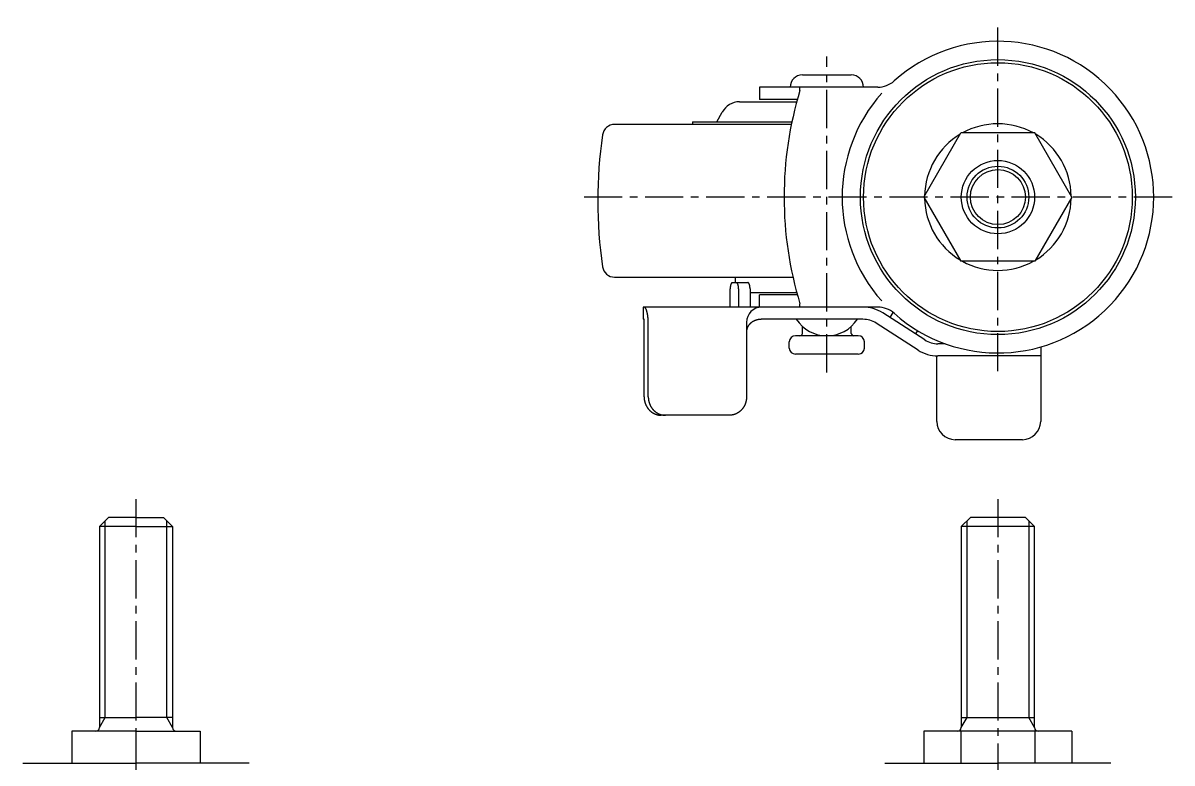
# Model space of a CAD drawing. Extents: x -4 to 224, y -8 to 256.
# Drawn here: x 35.9 to 224, y 135 to 256.1 of the extents above; entities that cross this region are included whole.
import ezdxf

# ---------------------------------------------------------------- set-up
doc = ezdxf.new("R2010")
doc.units = 0
doc.header["$LTSCALE"] = 5
doc.linetypes.add('CENTER', pattern=[2, 1.25, -0.25, 0.25, -0.25])
doc.layers.get('0').update_dxf_attribs({"linetype": 'CONTINUOUS'})
doc.layers.add('CENTER', color=1, linetype='CENTER')

msp = doc.modelspace()

# ---------------------------------------------------------------- linework, layer by layer
at = {"color": 7, "linetype": 'CONTINUOUS'}
for p, q in [((163.521041, 247.619665), (171.521041, 247.619665)), ((156.521041, 245.619665), (156.521041, 243.619665)), ((175.867797, 245.619665), (156.521041, 245.619665)), ((163.121017, 245.090705), (163.121017, 245.619665)), ((153.213142, 243.219665), (162.584525, 243.219665)), ((162.693712, 243.619665), (156.521041, 243.619665)), ((149.521041, 239.919665), (150.398422, 241.54195)), ((161.712964, 239.519665), (132.780125, 239.519665)), ((145.521041, 239.919665), (145.521041, 239.519665)), ((145.521041, 239.919665), (161.795323, 239.919665)), ((183.396688, 227.619665), (189.458866, 238.119665)), ((201.583217, 238.119665), (189.458866, 238.119665)), ((207.645394, 227.619665), (201.583217, 238.119665)), ((183.396688, 227.619665), (189.458866, 217.119665)), ((207.645394, 227.619665), (201.583217, 217.119665)), ((201.583217, 217.119665), (189.458866, 217.119665)), ((132.780125, 214.519665), (161.968586, 214.519665)), ((152.521041, 214.519665), (152.521041, 213.619665)), ((151.701039, 209.619665), (151.701039, 212.619665)), ((152.043059, 213.619665), (154.606484, 213.619665)), ((153.069119, 212.619665), (153.069119, 209.619665)), ((154.948505, 212.619665), (154.948505, 209.619665)), ((154.948505, 212.019665), (162.584525, 212.019665)), ((162.693712, 211.619665), (156.521041, 211.619665)), ((156.521041, 209.619665), (156.521041, 211.619665)), ((137.430595, 209.619665), (137.430595, 207.619665)), ((173.433421, 209.619665), (137.430595, 209.619665)), ((167.521041, 209.619665), (156.521041, 209.619665)), ((175.867797, 209.619665), (156.521041, 209.619665)), ((163.121017, 209.619665), (163.121017, 210.148625)), ((137.591466, 207.619665), (137.430595, 207.619665)), ((137.607375, 194.919665), (137.607375, 206.919665)), ((137.607375, 194.919665), (137.607375, 206.919665)), ((138.291415, 194.919665), (138.291415, 206.919665)), ((154.368796, 207.119665), (154.368796, 194.919665)), ((173.433421, 207.619665), (156.868796, 207.619665)), ((182.449983, 202.574086), (175.597997, 206.983385)), ((183.532271, 204.255945), (176.680285, 208.665244)), ((178.346997, 208.758705), (177.816392, 207.934152)), ((163.521041, 205.319665), (163.521041, 206.454526)), ((171.521041, 205.319665), (171.521041, 206.454526)), ((182.370815, 205.771975), (182.021041, 205.228432)), ((161.371041, 202.919665), (161.371041, 203.919665)), ((172.671041, 204.919665), (162.371041, 204.919665)), ((173.671041, 202.919665), (173.671041, 203.919665)), ((186.904198, 203.619665), (185.696847, 203.619665)), ((172.671041, 201.919665), (162.371041, 201.919665)), ((185.521041, 190.919665), (185.521041, 201.622241)), ((202.521041, 201.619665), (185.696847, 201.619665)), ((202.521041, 203.099265), (202.521041, 190.919665)), ((151.549718, 191.919665), (140.426453, 191.919665)), ((199.521041, 187.919665), (188.521041, 187.919665)), ((48.434495, 173.701146), (49.934495, 175.201146)), ((54.434495, 175.201146), (49.934495, 175.201146)), ((54.434495, 175.201146), (58.934495, 175.201146)), ((60.434495, 173.701146), (58.934495, 175.201146)), ((189.521041, 173.701146), (191.021041, 175.201146)), ((200.021041, 175.201146), (191.021041, 175.201146)), ((201.521041, 173.701146), (200.021041, 175.201146)), ((54.434495, 173.701146), (48.434495, 173.701146)), ((48.434495, 173.701146), (48.434495, 140.801146)), ((54.434495, 173.701146), (60.434495, 173.701146)), ((60.434495, 173.701146), (60.434495, 140.801146)), ((201.521041, 173.701146), (189.521041, 173.701146)), ((189.521041, 173.701146), (189.521041, 140.801146)), ((201.521041, 140.801146), (201.521041, 173.701146)), ((48.434495, 142.446594), (54.434495, 142.446594)), ((60.434495, 142.446594), (54.434495, 142.446594)), ((189.521041, 142.446594), (201.521041, 142.446594)), ((43.934495, 140.201146), (43.934495, 135.001146)), ((54.434495, 140.201146), (43.934495, 140.201146)), ((54.434495, 140.201146), (54.434495, 135.001146)), ((54.434495, 140.201146), (64.934495, 140.201146)), ((64.934495, 140.201146), (64.934495, 135.001146)), ((64.934495, 140.201146), (64.934495, 135.001146)), ((183.396688, 140.201146), (183.396688, 135.001146)), ((207.645394, 140.201146), (183.396688, 140.201146)), ((189.458866, 140.201146), (189.458866, 135.001146)), ((201.583217, 140.201146), (201.583217, 135.001146)), ((207.645394, 140.201146), (207.645394, 135.001146)), ((35.934495, 135.001146), (54.434495, 135.001146)), ((72.934495, 135.001146), (54.434495, 135.001146)), ((177.021041, 135.001146), (195.521041, 135.001146)), ((214.021041, 135.001146), (195.521041, 135.001146))]:
    msp.add_line(p, q, dxfattribs=at)
at = {"color": 3, "linetype": 'CONTINUOUS'}
for p, q in [((49.384495, 142.446594), (49.384495, 174.651146)), ((59.484495, 142.446594), (59.484495, 174.651146)), ((190.471041, 142.446594), (190.471041, 174.651146)), ((200.571041, 174.651146), (200.571041, 142.446594)), ((48.434495, 140.801146), (49.384495, 142.446594)), ((60.434495, 140.801146), (59.484495, 142.446594)), ((189.521041, 140.801146), (190.471041, 142.446594)), ((201.521041, 140.801146), (200.571041, 142.446594))]:
    msp.add_line(p, q, dxfattribs=at)
at = {"color": 7, "linetype": 'CONTINUOUS'}
for points in [[(152.043, 213.62, 0), (152.039, 213.62, 0), (152.035, 213.619, 0), (152.03, 213.619, 0), (152.026, 213.618, 0), (152.022, 213.618, 0), (152.018, 213.617, 0), (152.014, 213.616, 0), (152.01, 213.615, 0), (152.005, 213.614, 0), (152.001, 213.612, 0), (151.997, 213.611, 0), (151.993, 213.609, 0), (151.989, 213.607, 0), (151.985, 213.605, 0), (151.98, 213.603, 0), (151.976, 213.6, 0), (151.972, 213.598, 0), (151.968, 213.595, 0), (151.964, 213.593, 0), (151.96, 213.59, 0), (151.956, 213.587, 0), (151.952, 213.583, 0), (151.948, 213.58, 0), (151.944, 213.577, 0), (151.94, 213.573, 0), (151.936, 213.569, 0), (151.932, 213.565, 0), (151.928, 213.561, 0), (151.924, 213.557, 0), (151.92, 213.553, 0), (151.916, 213.548, 0), (151.912, 213.544, 0), (151.908, 213.539, 0), (151.904, 213.534, 0), (151.901, 213.529, 0), (151.897, 213.524, 0), (151.893, 213.518, 0), (151.889, 213.513, 0), (151.886, 213.507, 0), (151.882, 213.502, 0), (151.878, 213.496, 0), (151.874, 213.49, 0), (151.871, 213.484, 0), (151.867, 213.477, 0), (151.864, 213.471, 0), (151.86, 213.465, 0), (151.857, 213.458, 0), (151.853, 213.451, 0), (151.85, 213.444, 0), (151.846, 213.437, 0), (151.843, 213.43, 0), (151.839, 213.423, 0), (151.836, 213.416, 0), (151.833, 213.408, 0), (151.829, 213.4, 0), (151.826, 213.393, 0), (151.823, 213.385, 0), (151.82, 213.377, 0), (151.816, 213.369, 0), (151.813, 213.361, 0), (151.81, 213.352, 0), (151.807, 213.344, 0), (151.804, 213.335, 0), (151.801, 213.327, 0), (151.798, 213.318, 0), (151.795, 213.309, 0), (151.792, 213.3, 0), (151.79, 213.291, 0), (151.787, 213.282, 0), (151.784, 213.273, 0), (151.781, 213.263, 0), (151.779, 213.254, 0), (151.776, 213.245, 0), (151.773, 213.235, 0), (151.771, 213.225, 0), (151.768, 213.215, 0), (151.766, 213.205, 0), (151.763, 213.195, 0), (151.761, 213.185, 0), (151.759, 213.175, 0), (151.756, 213.165, 0), (151.754, 213.155, 0), (151.752, 213.144, 0), (151.75, 213.134, 0), (151.748, 213.123, 0), (151.745, 213.113, 0), (151.743, 213.102, 0), (151.741, 213.091, 0), (151.739, 213.08, 0), (151.738, 213.069, 0), (151.736, 213.058, 0), (151.734, 213.047, 0), (151.732, 213.036, 0), (151.73, 213.025, 0), (151.729, 213.014, 0), (151.727, 213.002, 0), (151.725, 212.991, 0), (151.724, 212.98, 0), (151.722, 212.968, 0), (151.721, 212.957, 0), (151.72, 212.945, 0), (151.718, 212.933, 0), (151.717, 212.922, 0), (151.716, 212.91, 0), (151.715, 212.898, 0), (151.713, 212.886, 0), (151.712, 212.875, 0), (151.711, 212.863, 0), (151.71, 212.851, 0), (151.709, 212.839, 0), (151.708, 212.827, 0), (151.708, 212.815, 0), (151.707, 212.803, 0), (151.706, 212.791, 0), (151.705, 212.779, 0), (151.705, 212.766, 0), (151.704, 212.754, 0), (151.704, 212.742, 0), (151.703, 212.73, 0), (151.703, 212.718, 0), (151.702, 212.705, 0), (151.702, 212.693, 0), (151.702, 212.681, 0), (151.701, 212.669, 0), (151.701, 212.656, 0), (151.701, 212.644, 0), (151.701, 212.632, 0), (151.701, 212.62, 0)], [(153.069, 212.62, 0), (153.069, 212.632, 0), (153.069, 212.644, 0), (153.069, 212.656, 0), (153.069, 212.669, 0), (153.068, 212.681, 0), (153.068, 212.693, 0), (153.068, 212.705, 0), (153.067, 212.718, 0), (153.067, 212.73, 0), (153.067, 212.742, 0), (153.066, 212.754, 0), (153.065, 212.766, 0), (153.065, 212.779, 0), (153.064, 212.791, 0), (153.063, 212.803, 0), (153.063, 212.815, 0), (153.062, 212.827, 0), (153.061, 212.839, 0), (153.06, 212.851, 0), (153.059, 212.863, 0), (153.058, 212.875, 0), (153.057, 212.886, 0), (153.056, 212.898, 0), (153.054, 212.91, 0), (153.053, 212.922, 0), (153.052, 212.933, 0), (153.051, 212.945, 0), (153.049, 212.957, 0), (153.048, 212.968, 0), (153.046, 212.98, 0), (153.045, 212.991, 0), (153.043, 213.002, 0), (153.041, 213.014, 0), (153.04, 213.025, 0), (153.038, 213.036, 0), (153.036, 213.047, 0), (153.034, 213.058, 0), (153.033, 213.069, 0), (153.031, 213.08, 0), (153.029, 213.091, 0), (153.027, 213.102, 0), (153.025, 213.113, 0), (153.023, 213.123, 0), (153.02, 213.134, 0), (153.018, 213.144, 0), (153.016, 213.155, 0), (153.014, 213.165, 0), (153.011, 213.175, 0), (153.009, 213.185, 0), (153.007, 213.195, 0), (153.004, 213.205, 0), (153.002, 213.215, 0), (152.999, 213.225, 0), (152.997, 213.235, 0), (152.994, 213.245, 0), (152.991, 213.254, 0), (152.989, 213.263, 0), (152.986, 213.273, 0), (152.983, 213.282, 0), (152.981, 213.291, 0), (152.978, 213.3, 0), (152.975, 213.309, 0), (152.972, 213.318, 0), (152.969, 213.327, 0), (152.966, 213.335, 0), (152.963, 213.344, 0), (152.96, 213.352, 0), (152.957, 213.361, 0), (152.954, 213.369, 0), (152.95, 213.377, 0), (152.947, 213.385, 0), (152.944, 213.393, 0), (152.941, 213.4, 0), (152.938, 213.408, 0), (152.934, 213.416, 0), (152.931, 213.423, 0), (152.927, 213.43, 0), (152.924, 213.437, 0), (152.921, 213.444, 0), (152.917, 213.451, 0), (152.914, 213.458, 0), (152.91, 213.465, 0), (152.907, 213.471, 0), (152.903, 213.477, 0), (152.899, 213.484, 0), (152.896, 213.49, 0), (152.892, 213.496, 0), (152.888, 213.502, 0), (152.885, 213.507, 0), (152.881, 213.513, 0), (152.877, 213.518, 0), (152.873, 213.524, 0), (152.87, 213.529, 0), (152.866, 213.534, 0), (152.862, 213.539, 0), (152.858, 213.544, 0), (152.854, 213.548, 0), (152.85, 213.553, 0), (152.846, 213.557, 0), (152.842, 213.561, 0), (152.838, 213.565, 0), (152.834, 213.569, 0), (152.83, 213.573, 0), (152.826, 213.577, 0), (152.822, 213.58, 0), (152.818, 213.583, 0), (152.814, 213.587, 0), (152.81, 213.59, 0), (152.806, 213.593, 0), (152.802, 213.595, 0), (152.798, 213.598, 0), (152.794, 213.6, 0), (152.79, 213.603, 0), (152.786, 213.605, 0), (152.781, 213.607, 0), (152.777, 213.609, 0), (152.773, 213.611, 0), (152.769, 213.612, 0), (152.765, 213.614, 0), (152.761, 213.615, 0), (152.756, 213.616, 0), (152.752, 213.617, 0), (152.748, 213.618, 0), (152.744, 213.618, 0), (152.74, 213.619, 0), (152.735, 213.619, 0), (152.731, 213.62, 0), (152.727, 213.62, 0)], [(154.949, 212.62, 0), (154.948, 212.632, 0), (154.948, 212.644, 0), (154.948, 212.656, 0), (154.948, 212.669, 0), (154.948, 212.681, 0), (154.948, 212.693, 0), (154.947, 212.705, 0), (154.947, 212.718, 0), (154.946, 212.73, 0), (154.946, 212.742, 0), (154.945, 212.754, 0), (154.945, 212.766, 0), (154.944, 212.779, 0), (154.943, 212.791, 0), (154.943, 212.803, 0), (154.942, 212.815, 0), (154.941, 212.827, 0), (154.94, 212.839, 0), (154.939, 212.851, 0), (154.938, 212.863, 0), (154.937, 212.875, 0), (154.936, 212.886, 0), (154.935, 212.898, 0), (154.934, 212.91, 0), (154.933, 212.922, 0), (154.931, 212.933, 0), (154.93, 212.945, 0), (154.929, 212.957, 0), (154.927, 212.968, 0), (154.926, 212.98, 0), (154.924, 212.991, 0), (154.922, 213.002, 0), (154.921, 213.014, 0), (154.919, 213.025, 0), (154.917, 213.036, 0), (154.916, 213.047, 0), (154.914, 213.058, 0), (154.912, 213.069, 0), (154.91, 213.08, 0), (154.908, 213.091, 0), (154.906, 213.102, 0), (154.904, 213.113, 0), (154.902, 213.123, 0), (154.9, 213.134, 0), (154.898, 213.144, 0), (154.895, 213.155, 0), (154.893, 213.165, 0), (154.891, 213.175, 0), (154.889, 213.185, 0), (154.886, 213.195, 0), (154.884, 213.205, 0), (154.881, 213.215, 0), (154.879, 213.225, 0), (154.876, 213.235, 0), (154.874, 213.245, 0), (154.871, 213.254, 0), (154.868, 213.263, 0), (154.865, 213.273, 0), (154.863, 213.282, 0), (154.86, 213.291, 0), (154.857, 213.3, 0), (154.854, 213.309, 0), (154.851, 213.318, 0), (154.848, 213.327, 0), (154.845, 213.335, 0), (154.842, 213.344, 0), (154.839, 213.352, 0), (154.836, 213.361, 0), (154.833, 213.369, 0), (154.83, 213.377, 0), (154.827, 213.385, 0), (154.823, 213.393, 0), (154.82, 213.4, 0), (154.817, 213.408, 0), (154.814, 213.416, 0), (154.81, 213.423, 0), (154.807, 213.43, 0), (154.803, 213.437, 0), (154.8, 213.444, 0), (154.797, 213.451, 0), (154.793, 213.458, 0), (154.789, 213.465, 0), (154.786, 213.471, 0), (154.782, 213.477, 0), (154.779, 213.484, 0), (154.775, 213.49, 0), (154.771, 213.496, 0), (154.768, 213.502, 0), (154.764, 213.507, 0), (154.76, 213.513, 0), (154.756, 213.518, 0), (154.753, 213.524, 0), (154.749, 213.529, 0), (154.745, 213.534, 0), (154.741, 213.539, 0), (154.737, 213.544, 0), (154.733, 213.548, 0), (154.73, 213.553, 0), (154.726, 213.557, 0), (154.722, 213.561, 0), (154.718, 213.565, 0), (154.714, 213.569, 0), (154.71, 213.573, 0), (154.706, 213.577, 0), (154.702, 213.58, 0), (154.698, 213.583, 0), (154.694, 213.587, 0), (154.69, 213.59, 0), (154.686, 213.593, 0), (154.681, 213.595, 0), (154.677, 213.598, 0), (154.673, 213.6, 0), (154.669, 213.603, 0), (154.665, 213.605, 0), (154.661, 213.607, 0), (154.657, 213.609, 0), (154.653, 213.611, 0), (154.648, 213.612, 0), (154.644, 213.614, 0), (154.64, 213.615, 0), (154.636, 213.616, 0), (154.632, 213.617, 0), (154.627, 213.618, 0), (154.623, 213.618, 0), (154.619, 213.619, 0), (154.615, 213.619, 0), (154.611, 213.62, 0), (154.606, 213.62, 0)], [(138.291, 206.92, 0), (138.291, 206.953, 0), (138.291, 206.986, 0), (138.291, 207.019, 0), (138.291, 207.052, 0), (138.29, 207.085, 0), (138.29, 207.118, 0), (138.289, 207.151, 0), (138.288, 207.184, 0), (138.287, 207.217, 0), (138.286, 207.25, 0), (138.285, 207.283, 0), (138.284, 207.316, 0), (138.283, 207.349, 0), (138.281, 207.381, 0), (138.28, 207.414, 0), (138.278, 207.446, 0), (138.276, 207.479, 0), (138.274, 207.511, 0), (138.272, 207.544, 0), (138.27, 207.576, 0), (138.268, 207.608, 0), (138.266, 207.64, 0), (138.264, 207.672, 0), (138.261, 207.703, 0), (138.259, 207.735, 0), (138.256, 207.767, 0), (138.253, 207.798, 0), (138.25, 207.829, 0), (138.248, 207.86, 0), (138.245, 207.891, 0), (138.241, 207.922, 0), (138.238, 207.953, 0), (138.235, 207.983, 0), (138.231, 208.014, 0), (138.228, 208.044, 0), (138.224, 208.074, 0), (138.22, 208.104, 0), (138.217, 208.134, 0), (138.213, 208.163, 0), (138.209, 208.192, 0), (138.205, 208.222, 0), (138.2, 208.25, 0), (138.196, 208.279, 0), (138.192, 208.308, 0), (138.187, 208.336, 0), (138.183, 208.364, 0), (138.178, 208.392, 0), (138.173, 208.42, 0), (138.169, 208.447, 0), (138.164, 208.474, 0), (138.159, 208.501, 0), (138.154, 208.528, 0), (138.149, 208.555, 0), (138.143, 208.581, 0), (138.138, 208.607, 0), (138.133, 208.633, 0), (138.127, 208.658, 0), (138.121, 208.683, 0), (138.116, 208.708, 0), (138.11, 208.733, 0), (138.104, 208.757, 0), (138.098, 208.781, 0), (138.092, 208.805, 0), (138.086, 208.829, 0), (138.08, 208.852, 0), (138.074, 208.875, 0), (138.068, 208.898, 0), (138.062, 208.92, 0), (138.055, 208.942, 0), (138.049, 208.964, 0), (138.042, 208.986, 0), (138.036, 209.007, 0), (138.029, 209.028, 0), (138.022, 209.048, 0), (138.015, 209.068, 0), (138.008, 209.088, 0), (138.001, 209.108, 0), (137.995, 209.127, 0), (137.987, 209.146, 0), (137.98, 209.165, 0), (137.973, 209.183, 0), (137.966, 209.201, 0), (137.959, 209.218, 0), (137.951, 209.236, 0), (137.944, 209.252, 0), (137.936, 209.269, 0), (137.929, 209.285, 0), (137.921, 209.301, 0), (137.914, 209.316, 0), (137.906, 209.331, 0), (137.898, 209.346, 0), (137.891, 209.36, 0), (137.883, 209.374, 0), (137.875, 209.388, 0), (137.867, 209.401, 0), (137.859, 209.414, 0), (137.851, 209.427, 0), (137.843, 209.439, 0), (137.835, 209.45, 0), (137.827, 209.462, 0), (137.819, 209.473, 0), (137.811, 209.483, 0), (137.803, 209.494, 0), (137.795, 209.503, 0), (137.786, 209.513, 0), (137.778, 209.522, 0), (137.77, 209.531, 0), (137.762, 209.539, 0), (137.753, 209.547, 0), (137.745, 209.554, 0), (137.736, 209.561, 0), (137.728, 209.568, 0), (137.72, 209.574, 0), (137.711, 209.58, 0), (137.703, 209.585, 0), (137.694, 209.59, 0), (137.686, 209.595, 0), (137.677, 209.599, 0), (137.669, 209.603, 0), (137.66, 209.607, 0), (137.652, 209.61, 0), (137.643, 209.612, 0), (137.634, 209.615, 0), (137.626, 209.616, 0), (137.617, 209.618, 0), (137.609, 209.619, 0), (137.6, 209.619, 0), (137.591, 209.62, 0)], [(137.607, 206.92, 0), (137.607, 206.928, 0), (137.607, 206.937, 0), (137.607, 206.945, 0), (137.607, 206.954, 0), (137.607, 206.963, 0), (137.607, 206.971, 0), (137.607, 206.98, 0), (137.607, 206.988, 0), (137.607, 206.997, 0), (137.607, 207.005, 0), (137.607, 207.014, 0), (137.607, 207.022, 0), (137.607, 207.031, 0), (137.607, 207.039, 0), (137.607, 207.048, 0), (137.607, 207.056, 0), (137.607, 207.065, 0), (137.607, 207.073, 0), (137.607, 207.081, 0), (137.607, 207.09, 0), (137.607, 207.098, 0), (137.607, 207.106, 0), (137.607, 207.115, 0), (137.607, 207.123, 0), (137.607, 207.131, 0), (137.607, 207.139, 0), (137.607, 207.147, 0), (137.606, 207.155, 0), (137.606, 207.164, 0), (137.606, 207.172, 0), (137.606, 207.18, 0), (137.606, 207.188, 0), (137.606, 207.195, 0), (137.606, 207.203, 0), (137.606, 207.211, 0), (137.606, 207.219, 0), (137.606, 207.227, 0), (137.606, 207.234, 0), (137.606, 207.242, 0), (137.605, 207.25, 0), (137.605, 207.257, 0), (137.605, 207.265, 0), (137.605, 207.272, 0), (137.605, 207.28, 0), (137.605, 207.287, 0), (137.605, 207.294, 0), (137.605, 207.301, 0), (137.605, 207.309, 0), (137.605, 207.316, 0), (137.604, 207.323, 0), (137.604, 207.33, 0), (137.604, 207.337, 0), (137.604, 207.344, 0), (137.604, 207.35, 0), (137.604, 207.357, 0), (137.604, 207.364, 0), (137.604, 207.37, 0), (137.604, 207.377, 0), (137.603, 207.383, 0), (137.603, 207.39, 0), (137.603, 207.396, 0), (137.603, 207.402, 0), (137.603, 207.409, 0), (137.603, 207.415, 0), (137.603, 207.421, 0), (137.602, 207.427, 0), (137.602, 207.433, 0), (137.602, 207.438, 0), (137.602, 207.444, 0), (137.602, 207.45, 0), (137.602, 207.455, 0), (137.602, 207.461, 0), (137.601, 207.466, 0), (137.601, 207.472, 0), (137.601, 207.477, 0), (137.601, 207.482, 0), (137.601, 207.487, 0), (137.601, 207.492, 0), (137.6, 207.497, 0), (137.6, 207.502, 0), (137.6, 207.506, 0), (137.6, 207.511, 0), (137.6, 207.516, 0), (137.6, 207.52, 0), (137.599, 207.524, 0), (137.599, 207.529, 0), (137.599, 207.533, 0), (137.599, 207.537, 0), (137.599, 207.541, 0), (137.599, 207.545, 0), (137.598, 207.549, 0), (137.598, 207.552, 0), (137.598, 207.556, 0), (137.598, 207.56, 0), (137.598, 207.563, 0), (137.598, 207.566, 0), (137.597, 207.57, 0), (137.597, 207.573, 0), (137.597, 207.576, 0), (137.597, 207.579, 0), (137.597, 207.582, 0), (137.596, 207.584, 0), (137.596, 207.587, 0), (137.596, 207.59, 0), (137.596, 207.592, 0), (137.596, 207.594, 0), (137.596, 207.597, 0), (137.595, 207.599, 0), (137.595, 207.601, 0), (137.595, 207.603, 0), (137.595, 207.604, 0), (137.595, 207.606, 0), (137.594, 207.608, 0), (137.594, 207.609, 0), (137.594, 207.611, 0), (137.594, 207.612, 0), (137.594, 207.613, 0), (137.593, 207.614, 0), (137.593, 207.615, 0), (137.593, 207.616, 0), (137.593, 207.617, 0), (137.593, 207.618, 0), (137.592, 207.618, 0), (137.592, 207.619, 0), (137.592, 207.619, 0), (137.592, 207.619, 0), (137.592, 207.62, 0), (137.591, 207.62, 0)], [(156.869, 207.62, 0), (156.838, 207.62, 0), (156.807, 207.619, 0), (156.777, 207.618, 0), (156.746, 207.617, 0), (156.715, 207.616, 0), (156.685, 207.614, 0), (156.654, 207.612, 0), (156.624, 207.61, 0), (156.593, 207.607, 0), (156.563, 207.605, 0), (156.532, 207.601, 0), (156.502, 207.598, 0), (156.472, 207.594, 0), (156.441, 207.59, 0), (156.411, 207.586, 0), (156.381, 207.581, 0), (156.351, 207.576, 0), (156.321, 207.571, 0), (156.291, 207.566, 0), (156.261, 207.56, 0), (156.232, 207.554, 0), (156.202, 207.547, 0), (156.172, 207.541, 0), (156.143, 207.534, 0), (156.114, 207.526, 0), (156.085, 207.519, 0), (156.056, 207.511, 0), (156.027, 207.503, 0), (155.998, 207.494, 0), (155.969, 207.486, 0), (155.941, 207.477, 0), (155.912, 207.467, 0), (155.884, 207.458, 0), (155.856, 207.448, 0), (155.828, 207.438, 0), (155.8, 207.428, 0), (155.772, 207.417, 0), (155.745, 207.406, 0), (155.717, 207.395, 0), (155.69, 207.384, 0), (155.663, 207.372, 0), (155.637, 207.36, 0), (155.61, 207.348, 0), (155.584, 207.335, 0), (155.557, 207.322, 0), (155.531, 207.309, 0), (155.505, 207.296, 0), (155.48, 207.283, 0), (155.454, 207.269, 0), (155.429, 207.255, 0), (155.404, 207.241, 0), (155.38, 207.226, 0), (155.355, 207.211, 0), (155.331, 207.196, 0), (155.307, 207.181, 0), (155.283, 207.166, 0), (155.259, 207.15, 0), (155.236, 207.134, 0), (155.213, 207.118, 0), (155.19, 207.102, 0), (155.167, 207.085, 0), (155.145, 207.068, 0), (155.123, 207.051, 0), (155.101, 207.034, 0), (155.079, 207.016, 0), (155.058, 206.999, 0), (155.037, 206.981, 0), (155.016, 206.963, 0), (154.996, 206.944, 0), (154.976, 206.926, 0), (154.956, 206.907, 0), (154.936, 206.888, 0), (154.917, 206.869, 0), (154.898, 206.85, 0), (154.879, 206.831, 0), (154.861, 206.811, 0), (154.843, 206.791, 0), (154.825, 206.771, 0), (154.807, 206.751, 0), (154.79, 206.731, 0), (154.773, 206.71, 0), (154.757, 206.69, 0), (154.74, 206.669, 0), (154.724, 206.648, 0), (154.709, 206.627, 0), (154.694, 206.605, 0), (154.679, 206.584, 0), (154.664, 206.562, 0), (154.65, 206.541, 0), (154.636, 206.519, 0), (154.622, 206.497, 0), (154.609, 206.475, 0), (154.596, 206.453, 0), (154.583, 206.43, 0), (154.571, 206.408, 0), (154.559, 206.385, 0), (154.548, 206.362, 0), (154.536, 206.339, 0), (154.525, 206.317, 0), (154.515, 206.293, 0), (154.505, 206.27, 0), (154.495, 206.247, 0), (154.486, 206.224, 0), (154.476, 206.2, 0), (154.468, 206.177, 0), (154.459, 206.153, 0), (154.451, 206.129, 0), (154.444, 206.106, 0), (154.436, 206.082, 0), (154.43, 206.058, 0), (154.423, 206.034, 0), (154.417, 206.01, 0), (154.411, 205.986, 0), (154.406, 205.962, 0), (154.401, 205.937, 0), (154.396, 205.913, 0), (154.392, 205.889, 0), (154.388, 205.864, 0), (154.384, 205.84, 0), (154.381, 205.816, 0), (154.378, 205.791, 0), (154.376, 205.767, 0), (154.374, 205.742, 0), (154.372, 205.718, 0), (154.37, 205.693, 0), (154.37, 205.669, 0), (154.369, 205.644, 0), (154.369, 205.62, 0)], [(137.607, 194.92, 0), (137.608, 194.883, 0), (137.608, 194.846, 0), (137.609, 194.809, 0), (137.611, 194.772, 0), (137.613, 194.736, 0), (137.615, 194.699, 0), (137.618, 194.662, 0), (137.621, 194.626, 0), (137.625, 194.589, 0), (137.629, 194.552, 0), (137.633, 194.516, 0), (137.638, 194.479, 0), (137.643, 194.443, 0), (137.649, 194.407, 0), (137.655, 194.371, 0), (137.662, 194.334, 0), (137.668, 194.298, 0), (137.676, 194.262, 0), (137.684, 194.226, 0), (137.692, 194.191, 0), (137.7, 194.155, 0), (137.709, 194.12, 0), (137.719, 194.084, 0), (137.729, 194.049, 0), (137.739, 194.014, 0), (137.75, 193.979, 0), (137.761, 193.944, 0), (137.772, 193.909, 0), (137.784, 193.874, 0), (137.796, 193.84, 0), (137.809, 193.806, 0), (137.822, 193.772, 0), (137.835, 193.738, 0), (137.849, 193.704, 0), (137.863, 193.67, 0), (137.878, 193.637, 0), (137.893, 193.604, 0), (137.908, 193.571, 0), (137.924, 193.538, 0), (137.94, 193.505, 0), (137.957, 193.473, 0), (137.974, 193.441, 0), (137.991, 193.409, 0), (138.008, 193.377, 0), (138.026, 193.346, 0), (138.045, 193.315, 0), (138.063, 193.284, 0), (138.082, 193.253, 0), (138.102, 193.222, 0), (138.122, 193.192, 0), (138.142, 193.162, 0), (138.162, 193.133, 0), (138.183, 193.103, 0), (138.204, 193.074, 0), (138.225, 193.045, 0), (138.247, 193.016, 0), (138.269, 192.988, 0), (138.292, 192.96, 0), (138.315, 192.932, 0), (138.338, 192.905, 0), (138.361, 192.878, 0), (138.385, 192.851, 0), (138.409, 192.825, 0), (138.433, 192.798, 0), (138.458, 192.772, 0), (138.483, 192.747, 0), (138.508, 192.722, 0), (138.533, 192.697, 0), (138.559, 192.672, 0), (138.585, 192.648, 0), (138.611, 192.624, 0), (138.638, 192.601, 0), (138.665, 192.577, 0), (138.692, 192.555, 0), (138.719, 192.532, 0), (138.747, 192.51, 0), (138.775, 192.488, 0), (138.803, 192.467, 0), (138.832, 192.446, 0), (138.86, 192.425, 0), (138.889, 192.405, 0), (138.918, 192.385, 0), (138.948, 192.366, 0), (138.977, 192.346, 0), (139.007, 192.328, 0), (139.037, 192.309, 0), (139.067, 192.291, 0), (139.098, 192.274, 0), (139.128, 192.257, 0), (139.159, 192.24, 0), (139.19, 192.224, 0), (139.221, 192.208, 0), (139.253, 192.192, 0), (139.284, 192.177, 0), (139.316, 192.162, 0), (139.348, 192.148, 0), (139.38, 192.134, 0), (139.412, 192.121, 0), (139.444, 192.108, 0), (139.477, 192.095, 0), (139.509, 192.083, 0), (139.542, 192.071, 0), (139.575, 192.06, 0), (139.608, 192.049, 0), (139.641, 192.038, 0), (139.675, 192.028, 0), (139.708, 192.019, 0), (139.741, 192.01, 0), (139.775, 192.001, 0), (139.809, 191.993, 0), (139.843, 191.985, 0), (139.876, 191.977, 0), (139.91, 191.97, 0), (139.944, 191.964, 0), (139.979, 191.958, 0), (140.013, 191.952, 0), (140.047, 191.947, 0), (140.081, 191.942, 0), (140.116, 191.938, 0), (140.15, 191.934, 0), (140.185, 191.931, 0), (140.219, 191.928, 0), (140.254, 191.925, 0), (140.288, 191.923, 0), (140.323, 191.922, 0), (140.357, 191.921, 0), (140.392, 191.92, 0), (140.426, 191.92, 0)], [(138.291, 194.92, 0), (138.292, 194.883, 0), (138.292, 194.846, 0), (138.293, 194.809, 0), (138.295, 194.772, 0), (138.297, 194.736, 0), (138.299, 194.699, 0), (138.302, 194.662, 0), (138.305, 194.626, 0), (138.309, 194.589, 0), (138.313, 194.552, 0), (138.317, 194.516, 0), (138.322, 194.479, 0), (138.327, 194.443, 0), (138.333, 194.407, 0), (138.339, 194.371, 0), (138.346, 194.334, 0), (138.353, 194.298, 0), (138.36, 194.262, 0), (138.368, 194.226, 0), (138.376, 194.191, 0), (138.385, 194.155, 0), (138.394, 194.12, 0), (138.403, 194.084, 0), (138.413, 194.049, 0), (138.423, 194.014, 0), (138.434, 193.979, 0), (138.445, 193.944, 0), (138.456, 193.909, 0), (138.468, 193.874, 0), (138.48, 193.84, 0), (138.493, 193.806, 0), (138.506, 193.772, 0), (138.519, 193.738, 0), (138.533, 193.704, 0), (138.547, 193.67, 0), (138.562, 193.637, 0), (138.577, 193.604, 0), (138.592, 193.571, 0), (138.608, 193.538, 0), (138.624, 193.505, 0), (138.641, 193.473, 0), (138.658, 193.441, 0), (138.675, 193.409, 0), (138.692, 193.377, 0), (138.71, 193.346, 0), (138.729, 193.315, 0), (138.747, 193.284, 0), (138.767, 193.253, 0), (138.786, 193.222, 0), (138.806, 193.192, 0), (138.826, 193.162, 0), (138.846, 193.133, 0), (138.867, 193.103, 0), (138.888, 193.074, 0), (138.91, 193.045, 0), (138.931, 193.016, 0), (138.953, 192.988, 0), (138.976, 192.96, 0), (138.999, 192.932, 0), (139.022, 192.905, 0), (139.045, 192.878, 0), (139.069, 192.851, 0), (139.093, 192.825, 0), (139.117, 192.798, 0), (139.142, 192.772, 0), (139.167, 192.747, 0), (139.192, 192.722, 0), (139.217, 192.697, 0), (139.243, 192.672, 0), (139.269, 192.648, 0), (139.295, 192.624, 0), (139.322, 192.601, 0), (139.349, 192.577, 0), (139.376, 192.555, 0), (139.404, 192.532, 0), (139.431, 192.51, 0), (139.459, 192.488, 0), (139.487, 192.467, 0), (139.516, 192.446, 0), (139.544, 192.425, 0), (139.573, 192.405, 0), (139.602, 192.385, 0), (139.632, 192.366, 0), (139.661, 192.346, 0), (139.691, 192.328, 0), (139.721, 192.309, 0), (139.751, 192.291, 0), (139.782, 192.274, 0), (139.812, 192.257, 0), (139.843, 192.24, 0), (139.874, 192.224, 0), (139.905, 192.208, 0), (139.937, 192.192, 0), (139.968, 192.177, 0), (140, 192.162, 0), (140.032, 192.148, 0), (140.064, 192.134, 0), (140.096, 192.121, 0), (140.128, 192.108, 0), (140.161, 192.095, 0), (140.193, 192.083, 0), (140.226, 192.071, 0), (140.259, 192.06, 0), (140.292, 192.049, 0), (140.325, 192.038, 0), (140.359, 192.028, 0), (140.392, 192.019, 0), (140.426, 192.01, 0), (140.459, 192.001, 0), (140.493, 191.993, 0), (140.527, 191.985, 0), (140.561, 191.977, 0), (140.594, 191.97, 0), (140.629, 191.964, 0), (140.663, 191.958, 0), (140.697, 191.952, 0), (140.731, 191.947, 0), (140.765, 191.942, 0), (140.8, 191.938, 0), (140.834, 191.934, 0), (140.869, 191.931, 0), (140.903, 191.928, 0), (140.938, 191.925, 0), (140.972, 191.923, 0), (141.007, 191.922, 0), (141.041, 191.921, 0), (141.076, 191.92, 0), (141.11, 191.92, 0)], [(154.369, 194.92, 0), (154.369, 194.883, 0), (154.368, 194.846, 0), (154.367, 194.809, 0), (154.365, 194.772, 0), (154.363, 194.736, 0), (154.361, 194.699, 0), (154.358, 194.662, 0), (154.355, 194.626, 0), (154.352, 194.589, 0), (154.348, 194.552, 0), (154.343, 194.516, 0), (154.338, 194.479, 0), (154.333, 194.443, 0), (154.327, 194.407, 0), (154.321, 194.371, 0), (154.315, 194.334, 0), (154.308, 194.298, 0), (154.3, 194.262, 0), (154.293, 194.226, 0), (154.284, 194.191, 0), (154.276, 194.155, 0), (154.267, 194.12, 0), (154.257, 194.084, 0), (154.247, 194.049, 0), (154.237, 194.014, 0), (154.227, 193.979, 0), (154.215, 193.944, 0), (154.204, 193.909, 0), (154.192, 193.874, 0), (154.18, 193.84, 0), (154.167, 193.806, 0), (154.154, 193.772, 0), (154.141, 193.738, 0), (154.127, 193.704, 0), (154.113, 193.67, 0), (154.098, 193.637, 0), (154.083, 193.604, 0), (154.068, 193.571, 0), (154.052, 193.538, 0), (154.036, 193.505, 0), (154.019, 193.473, 0), (154.003, 193.441, 0), (153.985, 193.409, 0), (153.968, 193.377, 0), (153.95, 193.346, 0), (153.931, 193.315, 0), (153.913, 193.284, 0), (153.894, 193.253, 0), (153.874, 193.222, 0), (153.855, 193.192, 0), (153.834, 193.162, 0), (153.814, 193.133, 0), (153.793, 193.103, 0), (153.772, 193.074, 0), (153.751, 193.045, 0), (153.729, 193.016, 0), (153.707, 192.988, 0), (153.684, 192.96, 0), (153.662, 192.932, 0), (153.639, 192.905, 0), (153.615, 192.878, 0), (153.591, 192.851, 0), (153.567, 192.825, 0), (153.543, 192.798, 0), (153.518, 192.772, 0), (153.494, 192.747, 0), (153.468, 192.722, 0), (153.443, 192.697, 0), (153.417, 192.672, 0), (153.391, 192.648, 0), (153.365, 192.624, 0), (153.338, 192.601, 0), (153.311, 192.577, 0), (153.284, 192.555, 0), (153.257, 192.532, 0), (153.229, 192.51, 0), (153.201, 192.488, 0), (153.173, 192.467, 0), (153.145, 192.446, 0), (153.116, 192.425, 0), (153.087, 192.405, 0), (153.058, 192.385, 0), (153.029, 192.366, 0), (152.999, 192.346, 0), (152.969, 192.328, 0), (152.939, 192.309, 0), (152.909, 192.291, 0), (152.879, 192.274, 0), (152.848, 192.257, 0), (152.817, 192.24, 0), (152.786, 192.224, 0), (152.755, 192.208, 0), (152.724, 192.192, 0), (152.692, 192.177, 0), (152.66, 192.162, 0), (152.629, 192.148, 0), (152.596, 192.134, 0), (152.564, 192.121, 0), (152.532, 192.108, 0), (152.499, 192.095, 0), (152.467, 192.083, 0), (152.434, 192.071, 0), (152.401, 192.06, 0), (152.368, 192.049, 0), (152.335, 192.038, 0), (152.302, 192.028, 0), (152.268, 192.019, 0), (152.235, 192.01, 0), (152.201, 192.001, 0), (152.167, 191.993, 0), (152.134, 191.985, 0), (152.1, 191.977, 0), (152.066, 191.97, 0), (152.032, 191.964, 0), (151.998, 191.958, 0), (151.963, 191.952, 0), (151.929, 191.947, 0), (151.895, 191.942, 0), (151.86, 191.938, 0), (151.826, 191.934, 0), (151.792, 191.931, 0), (151.757, 191.928, 0), (151.723, 191.925, 0), (151.688, 191.923, 0), (151.653, 191.922, 0), (151.619, 191.921, 0), (151.584, 191.92, 0), (151.55, 191.92, 0)]]:
    msp.add_polyline3d(points, dxfattribs=at)
for radius in [22.5, 22, 6, 4.5]:
    msp.add_circle((195.521041, 227.619665), radius, dxfattribs=at)
at = {"color": 3, "linetype": 'CONTINUOUS'}
msp.add_circle((195.521041, 227.619665), 5.05, dxfattribs=at)
at = {"color": 7, "linetype": 'CONTINUOUS'}
for centre, radius, start, end in [((195.521041, 227.619665), 25.5, 228.224652, 131.775348), ((163.521041, 245.619665), 2, 90, 180), ((171.521041, 245.619665), 2, 0, 90), ((175.867797, 249.619665), 4, 270, 311.775348), ((220.521041, 227.619665), 60, 163.071147, 196.928853), ((195.521041, 227.619665), 25.5, 138.189685, 221.810315), ((153.213142, 240.019665), 3.2, 90, 151.594139), ((132.780125, 237.519665), 2, 90, 171.730142), ((195.521041, 227.619665), 12, 61.044976, 118.955024), ((205.021041, 227.019665), 75, 171.730142, 188.269858), ((195.521041, 227.619665), 12, 121.044953, 178.955047), ((195.521041, 227.619665), 12, 1.044953, 58.955047), ((195.521041, 227.619665), 12, 181.044953, 238.955047), ((195.521041, 227.619665), 12, 301.044953, 358.955047), ((195.521041, 227.619665), 12, 241.044976, 298.955024), ((132.780125, 216.519665), 2, 188.269858, 270), ((156.868796, 207.119665), 2.5, 90, 180), ((173.433421, 203.619665), 6, 57.238446, 90), ((175.867797, 205.619665), 4, 48.224652, 90), ((167.521041, 210.899295), 5.97963, 213.261907, 326.738093), ((173.433421, 203.619665), 4, 57.238446, 90), ((163.121041, 205.319665), 0.4, 270, 0), ((171.921041, 205.319665), 0.4, 180, 270), ((162.371041, 203.919665), 1, 90, 180), ((172.671041, 203.919665), 1, 0, 90), ((185.696847, 207.619665), 4, 237.238446, 270), ((162.371041, 202.919665), 1, 180, 270), ((172.671041, 202.919665), 1, 270, 0), ((185.696847, 207.619665), 6, 237.238446, 270), ((188.521041, 190.919665), 3, 180, 270), ((199.521041, 190.919665), 3, 270, 0), ((47.834495, 140.801146), 0.6, 270, 0), ((61.034495, 140.801146), 0.6, 180, 270), ((188.921041, 140.801146), 0.6, 270, 0), ((202.121041, 140.801146), 0.6, 180, 270)]:
    msp.add_arc(centre, radius, start, end, dxfattribs=at)
at = {"layer": 'CENTER', "color": 1, "linetype": 'CENTER'}
for p, q in [((195.521041, 199.119665), (195.521041, 256.119665)), ((167.521041, 198.919665), (167.521041, 250.619665)), ((224.021041, 227.619665), (127.021041, 227.619665)), ((54.434495, 178.201146), (54.434495, 39.904896)), ((195.521041, 178.201146), (195.521041, 100.324252))]:
    msp.add_line(p, q, dxfattribs=at)

doc.saveas('drawing.dxf')
